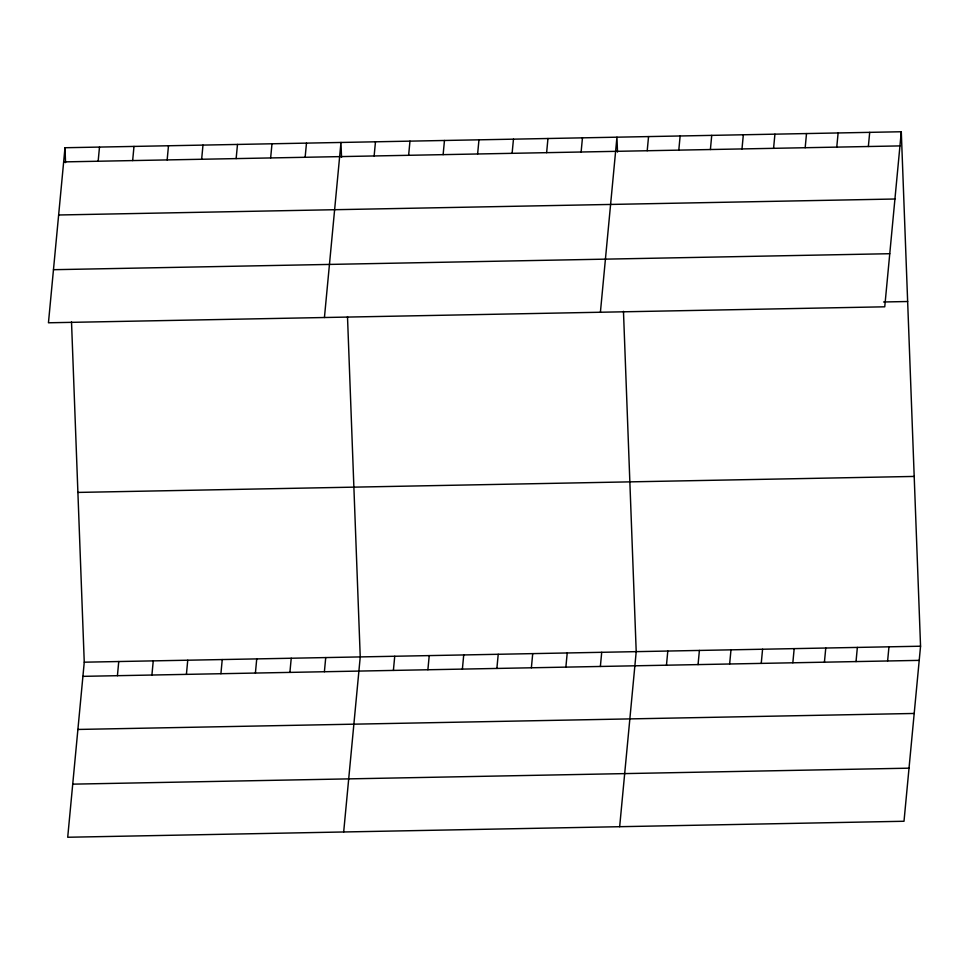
<?xml version="1.0" encoding="UTF-8"?>
<svg xmlns="http://www.w3.org/2000/svg" width="969" height="969" viewBox="0 0 969 969"><rect width="100%" height="100%" fill="white"/><g stroke="black" fill="none" stroke-linecap="round" stroke-linejoin="round"><path stroke-width="1.45" d="M64.996 147.736L48.45 322.786L884.745 306.81L901.291 131.748L64.996 147.736L65.553 162.622M98.16 161.229L99.492 147.07M71.512 321.878L84.255 662.19L67.709 837.252L904.004 821.264L920.55 646.214L901.291 131.748M132.656 160.575L133.988 146.416M117.419 675.696L118.751 661.536M167.153 159.921L168.485 145.75M151.915 675.042L153.247 660.87M201.649 159.255L202.981 145.096M186.411 674.376L187.744 660.216M236.145 158.601L237.49 144.429M220.908 673.721L222.24 659.55M270.642 157.935L271.986 143.775M255.404 673.055L256.737 658.896M305.138 157.281L306.483 143.121M289.901 672.401L291.233 658.23M324.433 317.517L340.979 142.455L341.536 157.353M324.397 671.735L325.729 657.576M374.131 155.961L375.475 141.801M343.68 831.971L360.238 656.921L347.496 316.597M408.627 155.306L409.972 141.135M393.39 670.427L394.734 656.255M443.124 154.64L444.468 140.481M427.886 669.761L429.231 655.601M477.62 153.986L478.965 139.815M462.383 669.107L463.727 654.935M512.116 153.32L513.461 139.161M496.879 668.44L498.223 654.281M546.625 152.666L547.957 138.506M531.375 667.786L532.72 653.627M581.121 152L582.454 137.84M565.872 667.12L567.216 652.961M600.405 312.248L616.95 137.186L617.507 152.072M647.207 150.74L648.552 136.581M600.368 666.466L601.713 652.307M678.797 150.134L680.141 135.975M619.663 826.702L636.209 651.64L623.467 311.328M710.398 149.541L711.731 135.369M666.466 665.206L667.798 651.035M741.988 148.935L743.332 134.764M698.055 664.601L699.4 650.441M773.577 148.33L774.921 134.17M729.645 663.995L730.989 649.836M805.178 147.724L806.511 133.565M761.246 663.39L762.579 649.23M836.768 147.118L838.112 132.959M792.836 662.784L794.18 648.624M868.357 146.513L869.702 132.353M824.425 662.178L825.77 648.019M856.027 661.585L857.359 647.413M887.616 660.979L888.961 646.808M63.663 161.896L899.959 145.907M58.637 214.985L894.932 199.008M53.465 269.697L889.76 253.708M883.583 301.977L907.65 301.516M77.895 492.422L914.191 476.433M84.255 662.19L920.55 646.214M82.91 676.35L919.206 660.374M77.895 729.451L914.191 713.463M72.723 784.151L909.019 768.175"/></g></svg>
